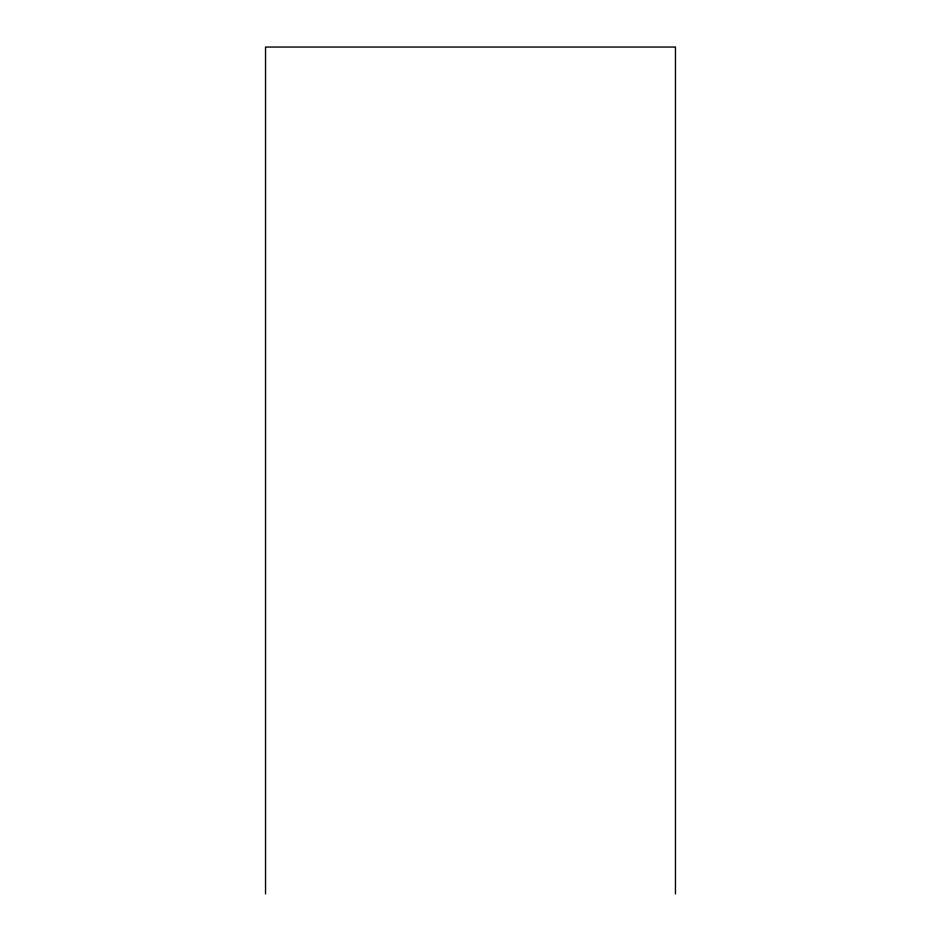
<?xml version="1.0" encoding="UTF-8"?>
<svg xmlns="http://www.w3.org/2000/svg" width="941" height="941" viewBox="0 0 941 941"><rect width="100%" height="100%" fill="white"/><g stroke="black" fill="none" stroke-linecap="round" stroke-linejoin="round"><path stroke-width="1.41" d="M675.462 893.95L675.462 47.05L265.538 47.05L265.538 893.95"/></g></svg>
